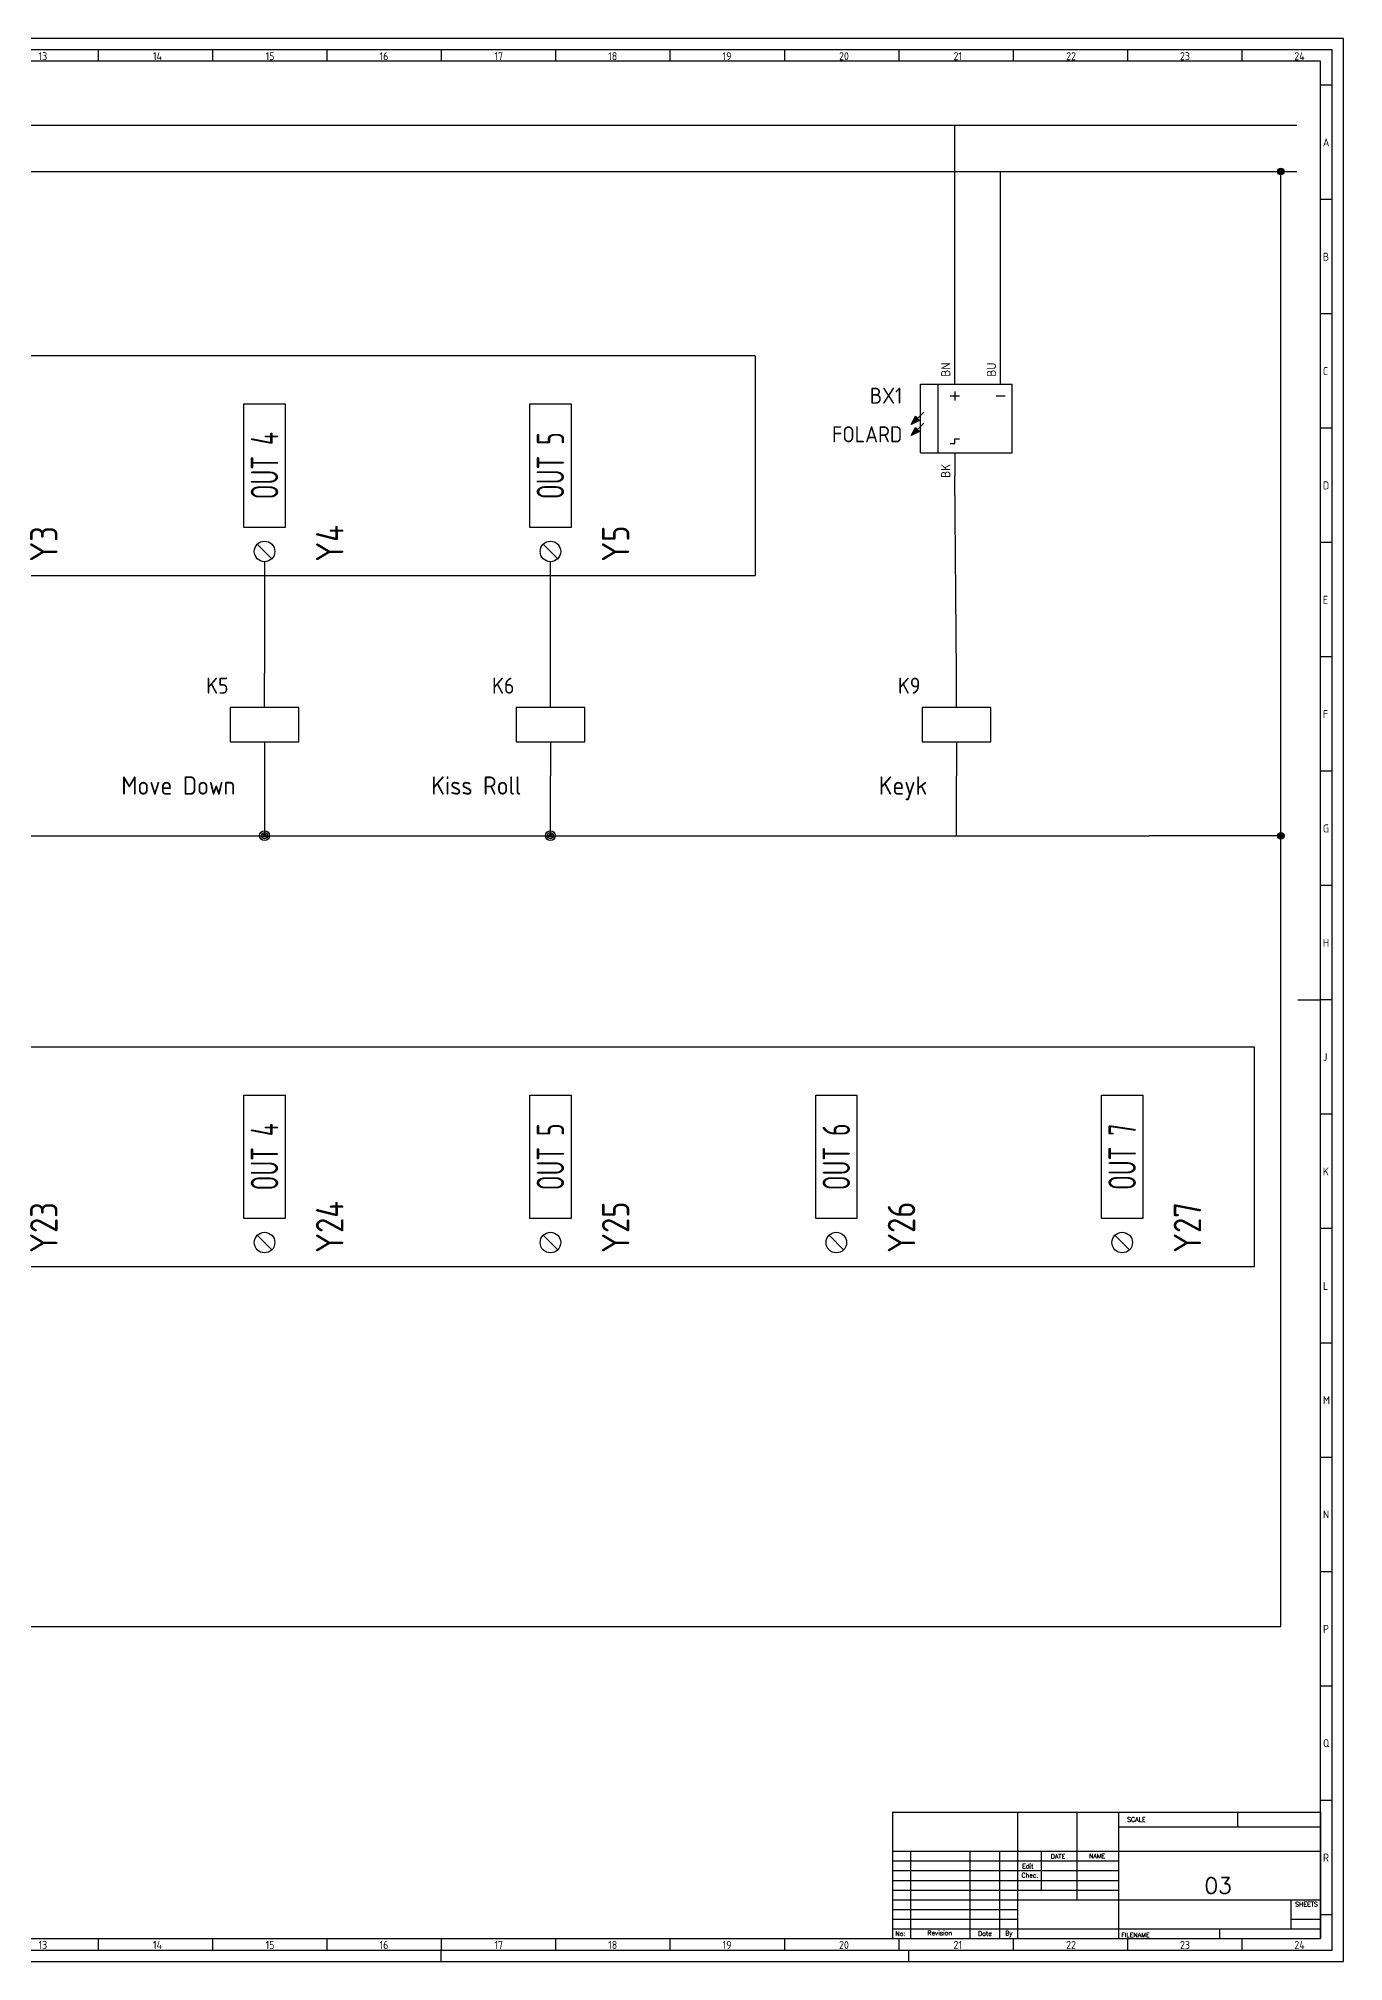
# Model space of a CAD drawing. Header units: millimetres. Extents: x 0 to 1189, y 5 to 846.
# Drawn here: x 618 to 1189, y 5 to 846 of the extents above; entities that cross this region are included whole.
import ezdxf
from ezdxf.enums import TextEntityAlignment as Align

# ---------------------------------------------------------------- set-up
doc = ezdxf.new("R2010")
doc.units = ezdxf.units.MM
doc.header["$LTSCALE"] = 12
for name, color, linetype in [('025', 1, 'Continuous'), ('035', 5, 'Continuous'), ('07', 7, 'Continuous'), ('DESC', 7, 'Continuous'), ('MISC', 7, 'Continuous'), ('RED_2.5mm^2', 1, 'Continuous'), ('SYMS', 7, 'Continuous'), ('TAGS', 7, 'Continuous'), ('TERMS', 7, 'Continuous')]:
    doc.layers.add(name, color=color, linetype=linetype)
doc.styles.add('ISO Proportional', font='isocp.shx')
doc.styles.add('WD', font='romans.shx')
doc.styles.add('WD_IEC', font='ISOCP2.shx', dxfattribs={"width": 0.9, "height": 4})

# ---------------------------------------------------------------- blocks, each defined once
blk = doc.blocks.new('IEC_border_a0')
at = {"layer": '035', "color": 0}
for p, q in [((1189, 841), (0, 841)), ((644.5, 836), (644.5, 831)), ((694.5, 836), (694.5, 831)), ((744.5, 836), (744.5, 831)), ((794.5, 836), (794.5, 831)), ((844.5, 836), (844.5, 831)), ((894.5, 836), (894.5, 831)), ((944.5, 836), (944.5, 831)), ((994.5, 836), (994.5, 831)), ((1044.5, 836), (1044.5, 831)), ((1094.5, 836), (1094.5, 831)), ((1144.5, 836), (1144.5, 831)), ((1189, 0), (1189, 841)), ((1183.97, 820.54), (1178.98, 820.54)), ((1183.97, 770.54), (1178.98, 770.54)), ((1183.97, 720.54), (1178.98, 720.54)), ((1183.97, 670.54), (1178.98, 670.54)), ((1183.97, 620.54), (1178.98, 620.54)), ((1183.98, 570.5), (1179, 570.5)), ((1183.98, 520.5), (1178.98, 520.5)), ((1183.98, 470.5), (1179, 470.5)), ((1183.98, 420.5), (1179, 420.5)), ((1183.98, 420.5), (1179, 420.5)), ((1183.98, 370.5), (1179, 370.5)), ((1183.98, 320.5), (1179, 320.5)), ((1184, 270.46), (1179.02, 270.46)), ((1184, 270.46), (1179.02, 270.46)), ((1184, 220.46), (1179.02, 220.46)), ((1184, 170.46), (1179.02, 170.46)), ((1184, 120.46), (1179.02, 120.46)), ((1184, 70.46), (1179.02, 70.46)), ((1184.02, 20.42), (1179.03, 20.42)), ((644.5, 10), (644.5, 5)), ((694.5, 10), (694.5, 5)), ((744.5, 10), (744.5, 5)), ((744.5, 10), (744.5, 5)), ((794.5, 10), (794.5, 5)), ((844.5, 10), (844.5, 5)), ((894.5, 10), (894.5, 5)), ((944.5, 10), (944.5, 5)), ((994.5, 10), (994.5, 5)), ((1044.5, 10), (1044.5, 5)), ((1094.5, 10), (1094.5, 5)), ((1144.5, 10), (1144.5, 5)), ((0, 0), (1189, 0)), ((794.5, 0), (794.5, 5)), ((999, 0), (999, 5))]:
    blk.add_line(p, q, dxfattribs=at)
blk.add_lwpolyline([(10, 10), (1179, 10), (1179, 831), (10, 831)], close=True, dxfattribs=at)
at = {"layer": '07', "color": 0}
blk.add_line((1169, 420.5), (1179, 420.5), dxfattribs=at)
blk.add_lwpolyline([(5, 5), (1184, 5), (1184, 836), (5, 836)], close=True, dxfattribs=at)
at = {"layer": '035', "color": 0, "style": 'ISO Proportional'}
for s, p in [('13', (618.42, 831.5)), ('14', (668.46, 831.5)), ('15', (717.72, 831.5)), ('16', (767.49, 831.5)), ('17', (817.72, 831.5)), ('18', (867.49, 831.5)), ('19', (917.49, 831.5)), ('20', (968.42, 831.5)), ('21', (1018.46, 831.5)), ('22', (1067.72, 831.5)), ('23', (1117.49, 831.5)), ('24', (1167.49, 831.5)), ('A', (1179.98, 793.79)), ('B', (1179.98, 743.79)), ('C', (1179.98, 693.79)), ('D', (1179.98, 643.79)), ('E', (1180, 593.75)), ('F', (1180, 543.75)), ('G', (1180, 493.75)), ('H', (1180, 443.75)), ('J', (1180, 393.75)), ('K', (1180, 343.75)), ('L', (1180.02, 293.72)), ('M', (1180.02, 243.72)), ('N', (1180.02, 193.72)), ('P', (1180.02, 143.72)), ('Q', (1180.02, 93.72)), ('R', (1180.03, 43.68)), ('13', (618.42, 5.5)), ('14', (668.46, 5.5)), ('15', (717.72, 5.5)), ('16', (767.49, 5.5)), ('17', (817.72, 5.5)), ('18', (867.49, 5.5)), ('19', (917.49, 5.5)), ('20', (968.42, 5.5)), ('21', (1018.46, 5.5)), ('22', (1067.72, 5.5)), ('23', (1117.49, 5.5)), ('24', (1167.49, 5.5))]:
    blk.add_text(s, height=3.5, dxfattribs=at).set_placement(p)
blk = doc.blocks.new('IEC_tblock_a0')
at = {"layer": '035'}
for p, q in [((-106.6, 55.25), (-106.6, 17)), ((-36.4, 55.25), (-36.4, 48.88)), ((-88.4, 48.88), (0, 48.88)), ((-187.2, 34), (-88.4, 34)), ((-179.4, 38.25), (-179.4, 0)), ((-153.4, 38.25), (-153.4, 0)), ((-140.4, 38.25), (-140.4, 0)), ((-122.2, 38.25), (-122.2, 21.25)), ((-187.2, 29.75), (-88.4, 29.75)), ((-187.2, 25.5), (-88.4, 25.5)), ((-187.2, 21.25), (-88.4, 21.25)), ((-187.2, 17), (-132.6, 17)), ((-187.2, 12.75), (-132.6, 12.75)), ((-187.2, 8.5), (-132.6, 8.5)), ((-13, 8.5), (0, 8.5)), ((-187.2, 4.25), (0, 4.25)), ((-44.2, 4.25), (-44.2, 0))]:
    blk.add_line(p, q, dxfattribs=at)
at = {"layer": '07'}
for p, q in [((-187.2, 55.25), (0, 55.25)), ((-187.2, 55.25), (-187.2, 0)), ((-132.6, 55.25), (-132.6, 0)), ((-88.4, 55.25), (-88.4, 0)), ((0, 55.25), (0, 0)), ((-187.2, 38.25), (0, 38.25)), ((-132.6, 17), (0, 17)), ((-13, 17), (-13, 4.25)), ((-187.2, 0), (0, 0))]:
    blk.add_line(p, q, dxfattribs=at)
at = {"style": 'WD'}
for tag, p in [('SCALE', (-69.88, 51.07)), ('SH', (-8.74, 10.06)), ('FILENAME', (-68.15, 0.8))]:
    blk.add_attdef(tag, p, '', height=2, dxfattribs=at)
for tag, height, p in [('PROJDESC', 5, (-45.9, 29.2)), ('CKDATE', 2, (-114.85, 26.58)), ('EDDATE', 2, (-114.97, 30.8)), ('CKBY', 2, (-97.88, 26.3)), ('EDBY', 2, (-98.02, 30.86)), ('DWGDESC', 5, (-44.85, 19.72)), ('DWGNO', 3.5, (-48.54, 9.46))]:
    blk.add_attdef(tag, text='', height=height, dxfattribs=at).set_placement(p, align=Align.CENTER)
at = {"style": 'WD', "flags": 1}
blk.add_attdef('WD_TB', (-120.95, 11.91), '', height=2, dxfattribs=at)
at = {"layer": '025', "style": 'WD'}
for s, p in [('SCALE', (-80.57, 51.13)), ('NAME', (-97.74, 35.14)), ('No:', (-183.81, 1.19)), ('Revision', (-166.53, 1.47)), ('Date', (-146.79, 1.28)), ('By', (-136.33, 1.37))]:
    blk.add_text(s, height=2, dxfattribs=at).set_placement(p, align=Align.CENTER)
for s, p in [('DATE', (-118, 35)), ('Chec.', (-130.82, 26.72)), ('Edit', (-130.55, 30.72)), ('SHEETS', (-11.17, 14.05)), ('FILENAME', (-87.18, 0.61))]:
    blk.add_text(s, height=2, dxfattribs=at).set_placement(p)
blk = doc.blocks.new('PLCIO_2F11')
at = {"layer": 'SYMS'}
for p, q in [((-48, 48), (-48, -48)), ((1007.91, 48), (-48, 48)), ((1007.91, -48), (1007.91, 48)), ((-3.18, 34.32), (3.18, 40.68)), ((66, -27), (66, 27)), ((66, 27), (84, 27)), ((84, 27), (84, -27)), ((191, -27), (191, 27)), ((191, 27), (209, 27)), ((209, 27), (209, -27)), ((316, -27), (316, 27)), ((316, 27), (334, 27)), ((334, 27), (334, -27)), ((441, -27), (441, 27)), ((441, 27), (459, 27)), ((459, 27), (459, -27)), ((566, -27), (566, 27)), ((566, 27), (584, 27)), ((584, 27), (584, -27)), ((691, -27), (691, 27)), ((691, 27), (709, 27)), ((709, 27), (709, -27)), ((816, -27), (816, 27)), ((816, 27), (834, 27)), ((834, 27), (834, -27)), ((941, -27), (941, 27)), ((941, 27), (959, 27)), ((959, 27), (959, -27)), ((84, -27), (66, -27)), ((209, -27), (191, -27)), ((334, -27), (316, -27)), ((459, -27), (441, -27)), ((584, -27), (566, -27)), ((709, -27), (691, -27)), ((834, -27), (816, -27)), ((959, -27), (941, -27)), ((71.82, -34.32), (78.18, -40.68)), ((196.82, -34.32), (203.18, -40.68)), ((321.82, -34.32), (328.18, -40.68)), ((446.82, -34.32), (453.18, -40.68)), ((571.82, -34.32), (578.18, -40.68)), ((696.82, -34.32), (703.18, -40.68)), ((821.82, -34.32), (828.18, -40.68)), ((946.82, -34.32), (953.18, -40.68)), ((-48, -48), (1007.91, -48))]:
    blk.add_line(p, q, dxfattribs=at)
for centre in [(0, 37.5), (75, -37.5), (200, -37.5), (325, -37.5), (450, -37.5), (575, -37.5), (700, -37.5), (825, -37.5), (950, -37.5)]:
    blk.add_circle(centre, 4.5, dxfattribs=at)
at = {"layer": 'SYMS', "style": 'WD_IEC', "width": 0.9}
for tag, p in [('TERMDESC01', (6, 60)), ('TERM02', (97.5, -42)), ('TERM03', (222.5, -42)), ('TERM04', (347.5, -42)), ('TERM05', (472.5, -42)), ('TERM06', (597.5, -42)), ('TERM07', (722.5, -42)), ('TERM08', (847.5, -42)), ('TERM09', (972.5, -42))]:
    blk.add_attdef(tag, text='', height=12, rotation=90, dxfattribs=at).set_placement(p, align=Align.TOP_LEFT)
for tag, p in [('DESCA02', (66, 66)), ('DESCB02', (84, 66)), ('DESCC02', (102, 66)), ('DESCD02', (120, 66)), ('DESCE02', (138, 66)), ('DESCA03', (191, 66)), ('DESCB03', (209, 66)), ('DESCC03', (227, 66)), ('DESCD03', (245, 66)), ('DESCE03', (263, 66)), ('DESCA04', (316, 66)), ('DESCB04', (334, 66)), ('DESCC04', (352, 66)), ('DESCD04', (370, 66)), ('DESCE04', (388, 66)), ('DESCA05', (441, 66)), ('DESCB05', (459, 66)), ('DESCC05', (477, 66)), ('DESCD05', (495, 66)), ('DESCE05', (513, 66)), ('DESCA06', (566, 66)), ('DESCB06', (584, 66)), ('DESCC06', (602, 66)), ('DESCD06', (620, 66)), ('DESCE06', (638, 66)), ('DESCA07', (691, 66)), ('DESCB07', (709, 66)), ('DESCC07', (727, 66)), ('DESCD07', (745, 66)), ('DESCE07', (763, 66)), ('DESCA08', (816, 66)), ('DESCB08', (834, 66)), ('DESCC08', (852, 66)), ('DESCD08', (870, 66)), ('DESCE08', (888, 66)), ('DESCA09', (941, 66)), ('DESCB09', (959, 66)), ('DESCC09', (977, 66)), ('DESCD09', (995, 66)), ('DESCE09', (1013, 66))]:
    blk.add_attdef(tag, p, '', height=15, rotation=90, dxfattribs=at)
at = {"layer": 'SYMS', "style": 'WD_IEC', "width": 0.9, "flags": 1}
for tag, p in [('X2TERM01', (0, 42)), ('X8TERM02', (75, -42)), ('X8TERM03', (200, -42)), ('X8TERM04', (325, -42)), ('X8TERM05', (450, -42)), ('X8TERM06', (575, -42)), ('X8TERM07', (700, -42)), ('X8TERM08', (825, -42)), ('X8TERM09', (950, -42))]:
    blk.add_attdef(tag, text='', height=1.92, rotation=90, dxfattribs=at).set_placement(p, align=Align.RIGHT)
at = {"layer": 'SYMS', "style": 'WD_IEC', "width": 0.9}
for tag, p in [('TERM01', (12, 42)), ('TERMDESC02', (81, -60)), ('TERMDESC03', (206, -60)), ('TERMDESC04', (331, -60)), ('TERMDESC05', (456, -60)), ('TERMDESC06', (581, -60)), ('TERMDESC07', (706, -60)), ('TERMDESC08', (831, -60)), ('TERMDESC09', (956, -60))]:
    blk.add_attdef(tag, text='', height=12, rotation=90, dxfattribs=at).set_placement(p, align=Align.TOP_RIGHT)
at = {"layer": 'SYMS', "style": 'WD_IEC'}
for tag, width, p in [('LINE1', 0.9, (-87, 0)), ('LINE2', 0.9, (-69, 0)), ('DESC', 0.9, (-50.84, 0)), ('INST', 0.8, (-159, 0)), ('LOC', 0.8, (-141, 0)), ('MFG', 0.8, (-123, 0)), ('CAT', 0.8, (-105, 0)), ('TAG', 0.7, (-30.87, 0))]:
    blk.add_attdef(tag, text='', height=15, rotation=90, dxfattribs=dict(at, width=width)).set_placement(p, align=Align.CENTER)
at = {"layer": 'SYMS', "style": 'WD_IEC', "width": 0.7}
for tag, p in [('TAGA02', (75, 0)), ('TAGA03', (200, 0)), ('TAGA04', (325, 0)), ('TAGA05', (450, 0)), ('TAGA06', (575, 0)), ('TAGA07', (700, 0)), ('TAGA08', (825, 0)), ('TAGA09', (950, 0))]:
    blk.add_attdef(tag, text='', height=12, rotation=90, dxfattribs=at).set_placement(p, align=Align.MIDDLE_CENTER)
at = {"layer": 'SYMS', "linetype": 'Continuous', "style": 'WD_IEC', "width": 0.9, "flags": 9}
blk.add_attdef('ASSYCODE', text='', height=1.92, rotation=90, dxfattribs=at).set_placement((-102.85, -22.08), align=Align.CENTER)
blk = doc.blocks.new('PLCIO_145C')
blk.add_line((789.56, 48), (789.56, -48))
at = {"layer": 'SYMS'}
for p, q in [((-48, 48), (-48, -48)), ((789.56, 48), (-48, 48)), ((-3.18, 34.32), (3.18, 40.68)), ((389.1, 34.32), (395.47, 40.68)), ((66, -27), (66, 27)), ((66, 27), (84, 27)), ((84, 27), (84, -27)), ((191, -27), (191, 27)), ((191, 27), (209, 27)), ((209, 27), (209, -27)), ((316, -27), (316, 27)), ((316, 27), (334, 27)), ((334, 27), (334, -27)), ((441, -27), (441, 27)), ((441, 27), (459, 27)), ((459, 27), (459, -27)), ((566, -27), (566, 27)), ((566, 27), (584, 27)), ((584, 27), (584, -27)), ((691, -27), (691, 27)), ((691, 27), (709, 27)), ((709, 27), (709, -27)), ((84, -27), (66, -27)), ((209, -27), (191, -27)), ((334, -27), (316, -27)), ((459, -27), (441, -27)), ((584, -27), (566, -27)), ((709, -27), (691, -27)), ((71.82, -34.32), (78.18, -40.68)), ((196.82, -34.32), (203.18, -40.68)), ((321.82, -34.32), (328.18, -40.68)), ((446.82, -34.32), (453.18, -40.68)), ((571.82, -34.32), (578.18, -40.68)), ((696.82, -34.32), (703.18, -40.68)), ((-48, -48), (789.56, -48))]:
    blk.add_line(p, q, dxfattribs=at)
for centre in [(0, 37.5), (392.29, 37.5), (75, -37.5), (200, -37.5), (325, -37.5), (450, -37.5), (575, -37.5), (700, -37.5)]:
    blk.add_circle(centre, 4.5, dxfattribs=at)
at = {"layer": 'SYMS', "style": 'WD_IEC', "width": 0.9}
for tag, p in [('TERMDESC01', (6, 60)), ('TERM02', (97.5, -42)), ('TERM03', (222.5, -42)), ('TERM04', (347.5, -42)), ('TERM05', (472.5, -42)), ('TERM06', (597.5, -42)), ('TERM07', (722.5, -42))]:
    blk.add_attdef(tag, text='', height=12, rotation=90, dxfattribs=at).set_placement(p, align=Align.TOP_LEFT)
for tag, p in [('DESCA02', (66, 66)), ('DESCB02', (84, 66)), ('DESCC02', (102, 66)), ('DESCD02', (120, 66)), ('DESCE02', (138, 66)), ('DESCA03', (191, 66)), ('DESCB03', (209, 66)), ('DESCC03', (227, 66)), ('DESCD03', (245, 66)), ('DESCE03', (263, 66)), ('DESCA04', (316, 66)), ('DESCB04', (334, 66)), ('DESCC04', (352, 66)), ('DESCD04', (370, 66)), ('DESCE04', (388, 66)), ('DESCA05', (441, 66)), ('DESCB05', (459, 66)), ('DESCC05', (477, 66)), ('DESCD05', (495, 66)), ('DESCE05', (513, 66)), ('DESCA06', (566, 66)), ('DESCB06', (584, 66)), ('DESCC06', (602, 66)), ('DESCD06', (620, 66)), ('DESCE06', (638, 66)), ('DESCA07', (691, 66)), ('DESCB07', (709, 66)), ('DESCC07', (727, 66)), ('DESCD07', (745, 66)), ('DESCE07', (763, 66))]:
    blk.add_attdef(tag, p, '', height=15, rotation=90, dxfattribs=at)
at = {"layer": 'SYMS', "style": 'WD_IEC', "width": 0.9, "flags": 1}
for tag, p in [('X2TERM01', (0, 42)), ('X2TERM01', (392.29, 42)), ('X8TERM02', (75, -42)), ('X8TERM03', (200, -42)), ('X8TERM04', (325, -42)), ('X8TERM05', (450, -42)), ('X8TERM06', (575, -42)), ('X8TERM07', (700, -42))]:
    blk.add_attdef(tag, text='', height=1.92, rotation=90, dxfattribs=at).set_placement(p, align=Align.RIGHT)
at = {"layer": 'SYMS', "style": 'WD_IEC', "width": 0.9}
for tag, p in [('TERM01', (12, 42)), ('TERMDESC02', (81, -60)), ('TERMDESC03', (206, -60)), ('TERMDESC04', (331, -60)), ('TERMDESC05', (456, -60)), ('TERMDESC06', (581, -60)), ('TERMDESC07', (706, -60))]:
    blk.add_attdef(tag, text='', height=12, rotation=90, dxfattribs=at).set_placement(p, align=Align.TOP_RIGHT)
at = {"layer": 'SYMS', "style": 'WD_IEC'}
for tag, width, p in [('LINE1', 0.9, (-87, 0)), ('LINE2', 0.9, (-69, 0)), ('DESC', 0.9, (-50.84, 0)), ('INST', 0.8, (-159, 0)), ('LOC', 0.8, (-141, 0)), ('MFG', 0.8, (-123, 0)), ('CAT', 0.8, (-105, 0)), ('TAG', 0.7, (-30.87, 0))]:
    blk.add_attdef(tag, text='', height=15, rotation=90, dxfattribs=dict(at, width=width)).set_placement(p, align=Align.CENTER)
at = {"layer": 'SYMS', "style": 'WD_IEC', "width": 0.7}
for tag, p in [('TAGA02', (75, 0)), ('TAGA03', (200, 0)), ('TAGA04', (325, 0)), ('TAGA05', (450, 0)), ('TAGA06', (575, 0)), ('TAGA07', (700, 0))]:
    blk.add_attdef(tag, text='', height=12, rotation=90, dxfattribs=at).set_placement(p, align=Align.MIDDLE_CENTER)
at = {"layer": 'SYMS', "linetype": 'Continuous', "style": 'WD_IEC', "width": 0.9, "flags": 9}
blk.add_attdef('ASSYCODE', text='', height=1.92, rotation=90, dxfattribs=at).set_placement((-102.85, -22.08), align=Align.CENTER)
blk = doc.blocks.new('WDDOT')
for radius in [0.72, 0.449, 0.223]:
    blk.add_circle((0, 0), radius)
blk = doc.blocks.new('VCR1')
for p, q in [((0, 2.5), (0, 7.5)), ((0, -2.5), (0, -7.5))]:
    blk.add_line(p, q)
blk.add_lwpolyline([(-5, 2.5), (-5, -2.5), (5, -2.5), (5, 2.5)], close=True)
at = {"style": 'WD_IEC'}
for tag, p in [('INST', (-5.25, 11.5)), ('LOC', (-5.25, 8)), ('TAG1', (-5.25, 4.5)), ('DESC1', (-5.25, -6.85)), ('DESC2', (-5.25, -10.35)), ('DESC3', (-5.25, -13.85))]:
    blk.add_attdef(tag, text='', height=2.5, dxfattribs=at).set_placement(p, align=Align.RIGHT)
blk.add_attdef('TERM01', text='', height=2, rotation=90, dxfattribs=at).set_placement((-1, 7.5), align=Align.RIGHT)
at = {"style": 'WD_IEC', "flags": 1}
for tag, p, height in [('X2TERM01', (0, 7.5), 0.32), ('X4LINK', (-5, 0), 0.32), ('X1LINK', (5, 0), 0.32), ('ASSYCODE', (1, -4), 1), ('FAMILY', (1, -5.5), 1), ('X8TERM02', (0, -7.5), 0.32), ('CATDESC', (1, -7), 1)]:
    blk.add_attdef(tag, p, '', height=height, dxfattribs=at)
at = {"style": 'WD_IEC', "flags": 9}
for tag, p in [('MFG', (-6, 1)), ('CAT', (-6, -1.5))]:
    blk.add_attdef(tag, text='', height=1.5, dxfattribs=at).set_placement(p, align=Align.RIGHT)
at = {"style": 'WD_IEC'}
blk.add_attdef('TERM02', (-1, -7.5), '', height=2, rotation=90, dxfattribs=at)
at = {"lineweight": 9, "style": 'WD_IEC'}
for tag, p in [('NO', (-5.5, -16.5)), ('NC', (-5.5, -20))]:
    blk.add_attdef(tag, text='', height=2.5, dxfattribs=at).set_placement(p, align=Align.TOP_RIGHT)
for tag, p in [('XREFNO', (-4, -16.5)), ('XREFNC', (-4, -20))]:
    blk.add_attdef(tag, text='', height=2.5, dxfattribs=at).set_placement(p, align=Align.TOP_LEFT)
blk = doc.blocks.new('VPE1B15')
for p, q in [((0, 7.5), (0, 12.5)), ((10, 7.5), (10, 12.5)), ((-7.5, -7.5), (-7.5, 7.5)), ((-7.5, 7.5), (12.5, 7.5)), ((-3.75, 7.5), (-3.75, -7.5)), ((-1, 4.94), (1, 4.94)), ((0, 5.94), (0, 3.94)), ((9, 4.94), (11, 4.94)), ((12.5, -7.5), (12.5, 7.5)), ((-9.54, -1.34), (-8.63, 0.48)), ((-8.63, 0.48), (-7.72, -0.43)), ((-8.18, 0.02), (-6.81, 1.39)), ((-7.72, -0.43), (-9.54, -1.34)), ((-9.54, -3.74), (-8.63, -1.93)), ((-7.72, -2.83), (-9.54, -3.74)), ((-8.63, -1.93), (-7.72, -2.83)), ((-8.18, -2.38), (-6.81, -1.02)), ((-7.5, -7.5), (12.5, -7.5)), ((-1, -5.43), (0, -5.43)), ((0, -5.43), (0, -4.43)), ((0, -4.43), (1, -4.43)), ((0, -7.5), (0, -12.5))]:
    blk.add_line(p, q)
for points in [[(-8.63, 0.48), (-7.72, -0.43), (-9.54, -1.34)], [(-8.63, -1.93), (-7.72, -2.83), (-9.54, -3.74)]]:
    blk.add_solid(points)
at = {"style": 'WD_IEC'}
for tag, p in [('INST', (-11.5, 12)), ('LOC', (-11.5, 8)), ('TAG1', (-11.5, 3.25)), ('XREF', (-11.5, -1.35)), ('DESC1', (-11.5, -5.2)), ('DESC2', (-11.5, -9.2)), ('DESC3', (-11.5, -13.2))]:
    blk.add_attdef(tag, text='', height=2.5, dxfattribs=at).set_placement(p, align=Align.RIGHT)
at = {"style": 'WD_IEC', "flags": 1}
for tag, p, height in [('X2TERM01', (0, 12.5), 0.32), ('X2TERM02', (10, 12.5), 0.32), ('MFG', (13.04, 6.06), 1.5), ('CAT', (13.04, 3.56), 1.5), ('X4LINK', (-7.5, 0), 0.32), ('X1LINK', (12.5, 0), 0.32), ('ASSYCODE', (13.12, -4.38), 1), ('FAMILY', (13.12, -5.88), 1), ('CATDESC', (13.12, -7.38), 1), ('X8TERM03', (0, -12.5), 0.32)]:
    blk.add_attdef(tag, p, '', height=height, dxfattribs=at)
at = {"style": 'WD_IEC'}
for tag, p in [('TERM01', (-1, 12.23)), ('TERM02', (9, 12.23))]:
    blk.add_attdef(tag, text='', height=2, rotation=90, dxfattribs=at).set_placement(p, align=Align.RIGHT)
blk.add_attdef('TERM03', (-1, -12.96), '', height=2, rotation=90, dxfattribs=at)

msp = doc.modelspace()

# ---------------------------------------------------------------- linework, layer by layer
at = {"layer": 'RED_2.5mm^2', "color": 0}
for p, q in [((49.58, 808.08), (1168.58, 808.08)), ((1019.07, 704.73), (1019.07, 808.08)), ((49.58, 787.76), (1168.58, 787.76)), ((1039.07, 704.73), (1039.07, 787.76)), ((1161.59, 497.28), (1161.59, 787.76)), ((1019.75, 568.4), (1019.07, 654.73)), ((717.23, 617.09), (717.23, 568.4)), ((842.23, 568.4), (842.23, 617.09)), ((717.23, 523.4), (717.23, 497.28)), ((842.23, 497.28), (842.23, 523.4)), ((1019.75, 497.28), (1019.75, 523.4)), ((217.23, 497.28), (842.23, 497.28)), ((842.23, 497.28), (1104.08, 497.28)), ((1161.59, 497.28), (1104.08, 497.28)), ((1161.59, 151.39), (1161.59, 497.28)), ((536.49, 151.39), (1161.59, 151.39))]:
    msp.add_line(p, q, dxfattribs=at)

# ---------------------------------------------------------------- block references
msp.add_blockref('IEC_border_a0', (0, 4.94))
ref = msp.add_blockref('IEC_tblock_a0', (1179, 14.94))
ref.add_attrib('DWGDESC', '03', dxfattribs={"height": 7, "style": 'WD'}).set_placement((1134.15, 34.65), align=Align.CENTER)
at = {"layer": 'SYMS', "xscale": 2, "yscale": 2, "zscale": 2}
for p in [(1161.59, 787.76), (1161.59, 497.28)]:
    msp.add_blockref('WDDOT', p, dxfattribs=at)
at = {"layer": 'SYMS', "color": 0}
ref = msp.add_blockref('PLCIO_145C', (142.23, 659.09), dxfattribs=at)
ref.add_attrib('TERM01', 'C0', dxfattribs={"layer": 'TERMS', "height": 12, "rotation": 90, "style": 'WD_IEC', "width": 0.9}).set_placement((154.23, 701.09), align=Align.TOP_RIGHT)
ref.add_attrib('TAG', 'OUT PUT', dxfattribs={"layer": 'TAGS', "height": 15, "rotation": 90, "style": 'WD_IEC', "width": 0.7}).set_placement((111.37, 659.09), align=Align.CENTER)
ref.add_attrib('CAT', '14SS2 ', dxfattribs={"layer": 'MISC', "height": 15, "rotation": 90, "style": 'WD_IEC', "width": 0.8}).set_placement((81.22, 655.71), align=Align.CENTER)
ref.add_attrib('MFG', 'DELTA DVP', dxfattribs={"layer": 'MISC', "height": 15, "rotation": 90, "style": 'WD_IEC', "width": 0.8}).set_placement((63.22, 655.71), align=Align.CENTER)
ref.add_attrib('TERM02', 'Y0', dxfattribs={"layer": 'TERMS', "height": 12, "rotation": 90, "style": 'WD_IEC', "width": 0.9}).set_placement((239.73, 617.09), align=Align.TOP_LEFT)
ref.add_attrib('TAGA02', 'OUT 0', dxfattribs={"layer": 'TAGS', "height": 12, "rotation": 90, "style": 'WD_IEC', "width": 0.7}).set_placement((217.23, 659.09), align=Align.MIDDLE_CENTER)
ref.add_attrib('TERM03', 'Y1', dxfattribs={"layer": 'TERMS', "height": 12, "rotation": 90, "style": 'WD_IEC', "width": 0.9}).set_placement((364.73, 617.09), align=Align.TOP_LEFT)
ref.add_attrib('TAGA03', 'OUT 1', dxfattribs={"layer": 'TAGS', "height": 12, "rotation": 90, "style": 'WD_IEC', "width": 0.7}).set_placement((342.23, 659.09), align=Align.MIDDLE_CENTER)
ref.add_attrib('TERM04', 'Y2', dxfattribs={"layer": 'TERMS', "height": 12, "rotation": 90, "style": 'WD_IEC', "width": 0.9}).set_placement((489.73, 617.09), align=Align.TOP_LEFT)
ref.add_attrib('TAGA04', 'OUT 2', dxfattribs={"layer": 'TAGS', "height": 12, "rotation": 90, "style": 'WD_IEC', "width": 0.7}).set_placement((467.23, 659.09), align=Align.MIDDLE_CENTER)
ref.add_attrib('TERM05', 'Y3', dxfattribs={"layer": 'TERMS', "height": 12, "rotation": 90, "style": 'WD_IEC', "width": 0.9}).set_placement((614.73, 617.09), align=Align.TOP_LEFT)
ref.add_attrib('TAGA05', 'OUT 3', dxfattribs={"layer": 'TAGS', "height": 12, "rotation": 90, "style": 'WD_IEC', "width": 0.7}).set_placement((592.23, 659.09), align=Align.MIDDLE_CENTER)
ref.add_attrib('TERM06', 'Y4', dxfattribs={"layer": 'TERMS', "height": 12, "rotation": 90, "style": 'WD_IEC', "width": 0.9}).set_placement((739.73, 617.09), align=Align.TOP_LEFT)
ref.add_attrib('TAGA06', 'OUT 4', dxfattribs={"layer": 'TAGS', "height": 12, "rotation": 90, "style": 'WD_IEC', "width": 0.7}).set_placement((717.23, 659.09), align=Align.MIDDLE_CENTER)
ref.add_attrib('TERM07', 'Y5', dxfattribs={"layer": 'TERMS', "height": 12, "rotation": 90, "style": 'WD_IEC', "width": 0.9}).set_placement((864.73, 617.09), align=Align.TOP_LEFT)
ref.add_attrib('TAGA07', 'OUT 5', dxfattribs={"layer": 'TAGS', "height": 12, "rotation": 90, "style": 'WD_IEC', "width": 0.7}).set_placement((842.23, 659.09), align=Align.MIDDLE_CENTER)
ref.add_attrib('TERM08', 'C1', dxfattribs={"layer": 'TERMS', "height": 12, "rotation": 90, "style": 'WD_IEC', "width": 0.9}).set_placement((512.51, 680.17), align=Align.TOP_LEFT)
ref = msp.add_blockref('VPE1B15', (1019.07, 679.73), dxfattribs=dict(at, xscale=2, yscale=2, zscale=2))
ref.add_attrib('TERM02', 'BU', dxfattribs={"layer": 'TERMS', "height": 4, "rotation": 90, "style": 'WD_IEC'}).set_placement((1037.07, 704.19), align=Align.RIGHT)
ref.add_attrib('TERM01', 'BN', dxfattribs={"layer": 'TERMS', "height": 4, "rotation": 90, "style": 'WD_IEC'}).set_placement((1017.07, 704.19), align=Align.RIGHT)
ref.add_attrib('TERM03', 'BK', (1017.07, 653.81), dxfattribs={"layer": 'TERMS', "height": 4, "rotation": 90, "style": 'WD_IEC'})
ref.add_attrib('TAG1', 'BX1', dxfattribs={"layer": 'TAGS', "height": 7, "style": 'WD_IEC'}).set_placement((996.08, 686.23), align=Align.RIGHT)
ref.add_attrib('DESC1', 'FOLARD', dxfattribs={"layer": 'DESC', "height": 7, "style": 'WD_IEC'}).set_placement((996.08, 669.33), align=Align.RIGHT)
ref = msp.add_blockref('VCR1', (717.23, 545.9), dxfattribs=dict(at, xscale=3, yscale=3, zscale=3))
ref.add_attrib('DESC1', 'Move Down', dxfattribs={"layer": 'DESC', "height": 8, "style": 'WD_IEC'}).set_placement((704.52, 515.23), align=Align.RIGHT)
ref.add_attrib('TAG1', 'K5', dxfattribs={"layer": 'TAGS', "height": 7, "style": 'WD_IEC'}).set_placement((701.48, 559.4), align=Align.RIGHT)
ref = msp.add_blockref('VCR1', (842.23, 545.9), dxfattribs=dict(at, xscale=3, yscale=3, zscale=3))
ref.add_attrib('DESC1', 'Kiss Roll', dxfattribs={"layer": 'DESC', "height": 8, "style": 'WD_IEC'}).set_placement((829.52, 515.23), align=Align.RIGHT)
ref.add_attrib('TAG1', 'K6', dxfattribs={"layer": 'TAGS', "height": 7, "style": 'WD_IEC'}).set_placement((826.48, 559.4), align=Align.RIGHT)
ref = msp.add_blockref('VCR1', (1019.75, 545.9), dxfattribs=dict(at, xscale=3, yscale=3, zscale=3))
ref.add_attrib('DESC1', 'Keyk', dxfattribs={"layer": 'DESC', "height": 8, "style": 'WD_IEC'}).set_placement((1007.04, 515.23), align=Align.RIGHT)
ref.add_attrib('TAG1', 'K9', dxfattribs={"layer": 'TAGS', "height": 7, "style": 'WD_IEC'}).set_placement((1004, 559.4), align=Align.RIGHT)
at = {"layer": 'SYMS', "color": 0, "xscale": 3, "yscale": 3, "zscale": 3}
for p in [(717.23, 497.28), (842.23, 497.28)]:
    msp.add_blockref('WDDOT', p, dxfattribs=at)
at = {"layer": 'SYMS', "color": 0}
ref = msp.add_blockref('PLCIO_2F11', (142.23, 356.85), dxfattribs=at)
ref.add_attrib('TERM01', 'C0', dxfattribs={"layer": 'TERMS', "height": 12, "rotation": 90, "style": 'WD_IEC', "width": 0.9}).set_placement((154.23, 398.85), align=Align.TOP_RIGHT)
ref.add_attrib('TAG', 'OUT POT', dxfattribs={"layer": 'TAGS', "height": 15, "rotation": 90, "style": 'WD_IEC', "width": 0.7}).set_placement((111.37, 356.85), align=Align.CENTER)
ref.add_attrib('CAT', '16SP11R', dxfattribs={"layer": 'MISC', "height": 15, "rotation": 90, "style": 'WD_IEC', "width": 0.8}).set_placement((81.58, 357.63), align=Align.CENTER)
ref.add_attrib('MFG', 'DELTA DVP', dxfattribs={"layer": 'MISC', "height": 15, "rotation": 90, "style": 'WD_IEC', "width": 0.8}).set_placement((63.58, 357.63), align=Align.CENTER)
ref.add_attrib('TERM02', 'Y20', dxfattribs={"layer": 'TERMS', "height": 12, "rotation": 90, "style": 'WD_IEC', "width": 0.9}).set_placement((239.73, 314.85), align=Align.TOP_LEFT)
ref.add_attrib('TAGA02', 'OUT 0', dxfattribs={"layer": 'TAGS', "height": 12, "rotation": 90, "style": 'WD_IEC', "width": 0.7}).set_placement((217.23, 356.85), align=Align.MIDDLE_CENTER)
ref.add_attrib('TERM03', 'Y21', dxfattribs={"layer": 'TERMS', "height": 12, "rotation": 90, "style": 'WD_IEC', "width": 0.9}).set_placement((364.73, 314.85), align=Align.TOP_LEFT)
ref.add_attrib('TAGA03', 'OUT 1', dxfattribs={"layer": 'TAGS', "height": 12, "rotation": 90, "style": 'WD_IEC', "width": 0.7}).set_placement((342.23, 356.85), align=Align.MIDDLE_CENTER)
ref.add_attrib('TERM04', 'Y22', dxfattribs={"layer": 'TERMS', "height": 12, "rotation": 90, "style": 'WD_IEC', "width": 0.9}).set_placement((489.73, 314.85), align=Align.TOP_LEFT)
ref.add_attrib('TAGA04', 'OUT 2', dxfattribs={"layer": 'TAGS', "height": 12, "rotation": 90, "style": 'WD_IEC', "width": 0.7}).set_placement((467.23, 356.85), align=Align.MIDDLE_CENTER)
ref.add_attrib('TERM05', 'Y23', dxfattribs={"layer": 'TERMS', "height": 12, "rotation": 90, "style": 'WD_IEC', "width": 0.9}).set_placement((614.73, 314.85), align=Align.TOP_LEFT)
ref.add_attrib('TAGA05', 'OUT 3', dxfattribs={"layer": 'TAGS', "height": 12, "rotation": 90, "style": 'WD_IEC', "width": 0.7}).set_placement((592.23, 356.85), align=Align.MIDDLE_CENTER)
ref.add_attrib('TERM06', 'Y24', dxfattribs={"layer": 'TERMS', "height": 12, "rotation": 90, "style": 'WD_IEC', "width": 0.9}).set_placement((739.73, 314.85), align=Align.TOP_LEFT)
ref.add_attrib('TAGA06', 'OUT 4', dxfattribs={"layer": 'TAGS', "height": 12, "rotation": 90, "style": 'WD_IEC', "width": 0.7}).set_placement((717.23, 356.85), align=Align.MIDDLE_CENTER)
ref.add_attrib('TERM07', 'Y25', dxfattribs={"layer": 'TERMS', "height": 12, "rotation": 90, "style": 'WD_IEC', "width": 0.9}).set_placement((864.73, 314.85), align=Align.TOP_LEFT)
ref.add_attrib('TAGA07', 'OUT 5', dxfattribs={"layer": 'TAGS', "height": 12, "rotation": 90, "style": 'WD_IEC', "width": 0.7}).set_placement((842.23, 356.85), align=Align.MIDDLE_CENTER)
ref.add_attrib('TERM08', 'Y26', dxfattribs={"layer": 'TERMS', "height": 12, "rotation": 90, "style": 'WD_IEC', "width": 0.9}).set_placement((989.73, 314.85), align=Align.TOP_LEFT)
ref.add_attrib('TAGA08', 'OUT 6', dxfattribs={"layer": 'TAGS', "height": 12, "rotation": 90, "style": 'WD_IEC', "width": 0.7}).set_placement((967.23, 356.85), align=Align.MIDDLE_CENTER)
ref.add_attrib('TERM09', 'Y27', dxfattribs={"layer": 'TERMS', "height": 12, "rotation": 90, "style": 'WD_IEC', "width": 0.9}).set_placement((1114.73, 314.85), align=Align.TOP_LEFT)
ref.add_attrib('TAGA09', 'OUT 7', dxfattribs={"layer": 'TAGS', "height": 12, "rotation": 90, "style": 'WD_IEC', "width": 0.7}).set_placement((1092.23, 356.85), align=Align.MIDDLE_CENTER)

doc.saveas('drawing.dxf')
